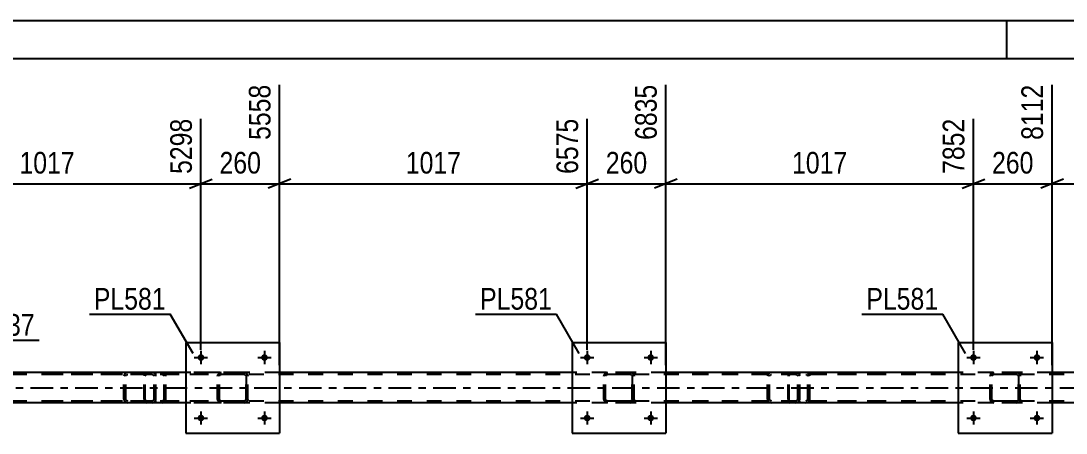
# Model space of a CAD drawing. Header units: millimetres. Extents: x 0 to 841, y 0 to 594.
# Drawn here: x 290.6 to 428.8, y 539.5 to 594 of the extents above; entities that cross this region are included whole.
import ezdxf

# ---------------------------------------------------------------- set-up
doc = ezdxf.new("R2010")
doc.units = ezdxf.units.MM
doc.linetypes.add('DXK_LINE_DOT2', pattern=[3.9198, 1.9599, -1.9599])
doc.linetypes.add('DXK_LINE_DOT3', pattern=[5.9187, 2.979, -0.9799, 0.9799, -0.9799])
doc.styles.add('Arial Narrow', font='ARIALN.TTF', dxfattribs={"height": 0.2})

# ---------------------------------------------------------------- blocks, each defined once
blk = doc.blocks.new('Unknown-247305070-1135 - 20638')
at = {"color": 5, "linetype": 'Continuous'}
for p, q in [((841, 594), (0, 594)), ((421, 589), (421, 594)), ((836, 589), (5, 589))]:
    blk.add_line(p, q, dxfattribs=at)
blk = doc.blocks.new('Part-247305070-21254 - 2156')
at = {"color": 2, "linetype": 'Continuous'}
for p, q in [((363.51, 551.45), (363.51, 539.45)), ((363.51, 551.45), (375.91, 551.45)), ((375.91, 551.45), (375.91, 539.45)), ((363.51, 539.45), (375.91, 539.45))]:
    blk.add_line(p, q, dxfattribs=at)
blk = doc.blocks.new('Part-247305070-21251 - 2156')
at = {"color": 7, "linetype": 'DXK_LINE_DOT2'}
for p, q in [((316.93, 547.42), (317.11, 547.45)), ((317.11, 547.45), (316.93, 547.42)), ((320.15, 547.45), (317.11, 547.45)), ((320.15, 547.45), (320.33, 547.42)), ((320.33, 547.42), (320.15, 547.45)), ((316.63, 546.97), (316.67, 547.16)), ((316.67, 547.16), (316.63, 546.97)), ((316.63, 543.93), (316.63, 546.97)), ((316.63, 543.93), (316.63, 546.97)), ((316.87, 546.97), (316.89, 547.06)), ((316.87, 543.93), (316.87, 546.97)), ((316.87, 543.93), (316.87, 546.97)), ((316.89, 547.06), (316.94, 547.14)), ((316.94, 547.14), (317.02, 547.19)), ((317.02, 547.19), (317.11, 547.21)), ((320.15, 547.21), (317.11, 547.21)), ((320.15, 547.21), (320.24, 547.19)), ((320.24, 547.19), (320.32, 547.14)), ((320.32, 547.14), (320.37, 547.06)), ((320.37, 547.06), (320.39, 546.97)), ((320.39, 543.93), (320.39, 546.97)), ((320.39, 546.97), (320.39, 543.93)), ((320.59, 547.16), (320.63, 546.97)), ((320.63, 546.97), (320.59, 547.16)), ((320.63, 543.93), (320.63, 546.97)), ((320.63, 543.93), (320.63, 546.97)), ((316.67, 543.75), (316.63, 543.93)), ((316.63, 543.93), (316.67, 543.75)), ((316.89, 543.84), (316.87, 543.93)), ((316.94, 543.76), (316.89, 543.84)), ((317.11, 543.45), (316.93, 543.49)), ((316.93, 543.49), (317.11, 543.45)), ((317.02, 543.71), (316.94, 543.76)), ((317.11, 543.69), (317.02, 543.71)), ((320.15, 543.69), (317.11, 543.69)), ((320.15, 543.45), (317.11, 543.45)), ((320.24, 543.71), (320.15, 543.69)), ((320.33, 543.49), (320.15, 543.45)), ((320.15, 543.45), (320.33, 543.49)), ((320.32, 543.76), (320.24, 543.71)), ((320.37, 543.84), (320.32, 543.76)), ((320.39, 543.93), (320.37, 543.84)), ((320.63, 543.93), (320.59, 543.75)), ((320.59, 543.75), (320.63, 543.93))]:
    blk.add_line(p, q, dxfattribs=at)
at = {"color": 7, "linetype": 'DXK_LINE_DOT3'}
blk.add_line((318.63, 545.45), (318.63, 545.45), dxfattribs=at)
at = {"color": 7, "linetype": 'DXK_LINE_DOT2'}
for centre, start, end in [((317.11, 546.97), 112.5, 157.5), ((317.11, 546.97), 112.5, 157.5), ((320.15, 546.97), 22.5, 67.5), ((320.15, 546.97), 22.5, 67.5), ((317.11, 543.93), 202.5, 247.5), ((317.11, 543.93), 202.5, 247.5), ((320.15, 543.93), 292.5, 337.5), ((320.15, 543.93), 292.5, 337.5)]:
    blk.add_arc(centre, 0.48, start, end, dxfattribs=at)
blk = doc.blocks.new('Part-247305070-2166 - 2156')
at = {"color": 7, "linetype": 'DXK_LINE_DOT2'}
for p, q in [((392.24, 547.42), (392.15, 547.31)), ((392.34, 547.45), (392.24, 547.42)), ((404.5, 547.45), (392.34, 547.45)), ((393.62, 547.21), (393.62, 547.45)), ((394.63, 547.42), (394.43, 547.45)), ((392.09, 547.16), (392.07, 546.97)), ((392.07, 543.93), (392.07, 546.97)), ((392.15, 547.31), (392.09, 547.16)), ((392.21, 546.97), (392.22, 547.06)), ((392.21, 543.93), (392.21, 546.97)), ((392.22, 547.06), (392.25, 547.14)), ((392.25, 547.14), (392.29, 547.19)), ((392.29, 547.19), (392.34, 547.21)), ((404.5, 547.21), (392.34, 547.21)), ((394.43, 547.21), (394.53, 547.19)), ((394.53, 547.19), (394.61, 547.14)), ((394.61, 547.14), (394.67, 547.06)), ((394.67, 547.06), (394.69, 546.97)), ((394.69, 543.93), (394.69, 546.97)), ((394.9, 547.14), (394.9, 547.16)), ((394.94, 546.97), (394.9, 547.14)), ((394.94, 543.93), (394.94, 546.97)), ((392.07, 543.93), (392.09, 543.75)), ((392.09, 543.75), (392.15, 543.59)), ((392.15, 543.59), (392.24, 543.49)), ((392.22, 543.84), (392.21, 543.93)), ((392.25, 543.76), (392.22, 543.84)), ((392.24, 543.49), (392.34, 543.45)), ((392.29, 543.71), (392.25, 543.76)), ((392.34, 543.69), (392.29, 543.71)), ((404.5, 543.69), (392.34, 543.69)), ((404.5, 543.45), (392.34, 543.45)), ((393.62, 543.45), (393.62, 543.69)), ((394.53, 543.71), (394.43, 543.69)), ((394.43, 543.45), (394.63, 543.49)), ((394.61, 543.76), (394.53, 543.71)), ((394.67, 543.84), (394.61, 543.76)), ((394.69, 543.93), (394.67, 543.84)), ((394.9, 543.75), (394.94, 543.93))]:
    blk.add_line(p, q, dxfattribs=at)
for centre, start, end in [((394.45, 546.96), 23.8494, 68.8059), ((394.45, 543.95), 291.1941, 336.1506)]:
    blk.add_arc(centre, 0.492, start, end, dxfattribs=at)
blk = doc.blocks.new('Part-247305070-2158 - 2156')
at = {"color": 7, "linetype": 'DXK_LINE_DOT2'}
for p, q in [((393.11, 547.45), (378.12, 547.45)), ((389.87, 547.45), (389.68, 547.42)), ((393.3, 547.42), (393.11, 547.45)), ((393.11, 547.21), (378.12, 547.21)), ((389.4, 547.14), (389.36, 546.97)), ((389.36, 543.93), (389.36, 546.97)), ((389.4, 547.16), (389.4, 547.14)), ((389.62, 546.97), (389.64, 547.06)), ((389.62, 543.93), (389.62, 546.97)), ((389.64, 547.06), (389.69, 547.14)), ((389.69, 547.14), (389.78, 547.19)), ((389.78, 547.19), (389.87, 547.21)), ((393.11, 547.21), (393.21, 547.19)), ((393.21, 547.19), (393.29, 547.14)), ((393.29, 547.14), (393.34, 547.06)), ((393.34, 547.06), (393.36, 546.97)), ((393.36, 543.93), (393.36, 546.97)), ((393.58, 547.14), (393.58, 547.16)), ((393.62, 546.97), (393.58, 547.14)), ((393.62, 543.93), (393.62, 546.97)), ((393.11, 543.69), (378.12, 543.69)), ((393.11, 543.45), (378.12, 543.45)), ((389.36, 543.93), (389.4, 543.75)), ((389.64, 543.84), (389.62, 543.93)), ((389.69, 543.76), (389.64, 543.84)), ((389.68, 543.49), (389.87, 543.45)), ((389.78, 543.71), (389.69, 543.76)), ((389.87, 543.69), (389.78, 543.71)), ((393.21, 543.71), (393.11, 543.69)), ((393.11, 543.45), (393.3, 543.49)), ((393.29, 543.76), (393.21, 543.71)), ((393.34, 543.84), (393.29, 543.76)), ((393.36, 543.93), (393.34, 543.84)), ((393.58, 543.75), (393.62, 543.93))]:
    blk.add_line(p, q, dxfattribs=at)
for centre, start, end in [((389.85, 546.95), 110.7583, 155.68), ((393.13, 546.95), 24.32, 69.2417), ((389.85, 543.95), 204.32, 249.2417), ((393.13, 543.95), 290.7583, 335.68)]:
    blk.add_arc(centre, 0.496, start, end, dxfattribs=at)
blk = doc.blocks.new('Bolt-247305070-21282 - 2156')
at = {"linetype": 'Continuous'}
for points in [[(417.03, 541.45, -1), (416.15, 541.45, -1)], [(425.43, 541.45, -1), (424.55, 541.45, -1)]]:
    blk.add_hatch(color=1, dxfattribs=at).paths.add_polyline_path(points)
at = {"color": 1, "linetype": 'Continuous'}
for p, q in [((416.59, 542.33), (416.59, 540.57)), ((424.99, 542.33), (424.99, 540.57)), ((415.71, 541.45), (417.47, 541.45)), ((424.11, 541.45), (425.87, 541.45))]:
    blk.add_line(p, q, dxfattribs=at)
blk = doc.blocks.new('Part-247305070-2159 - 2156')
at = {"color": 7, "linetype": 'DXK_LINE_DOT2'}
for p, q in [((307.97, 547.45), (292.99, 547.45)), ((304.74, 547.45), (304.54, 547.42)), ((308.17, 547.42), (307.97, 547.45)), ((307.97, 547.21), (292.99, 547.21)), ((304.26, 547.14), (304.23, 546.97)), ((304.23, 543.93), (304.23, 546.97)), ((304.27, 547.16), (304.26, 547.14)), ((304.48, 546.97), (304.5, 547.06)), ((304.48, 543.93), (304.48, 546.97)), ((304.5, 547.06), (304.56, 547.14)), ((304.56, 547.14), (304.64, 547.19)), ((304.64, 547.19), (304.74, 547.21)), ((307.97, 547.21), (308.07, 547.19)), ((308.07, 547.19), (308.15, 547.14)), ((308.15, 547.14), (308.21, 547.06)), ((308.21, 547.06), (308.23, 546.97)), ((308.23, 543.93), (308.23, 546.97)), ((308.45, 547.14), (308.45, 547.16)), ((308.48, 546.97), (308.45, 547.14)), ((308.48, 543.93), (308.48, 546.97)), ((307.97, 543.69), (292.99, 543.69)), ((307.97, 543.45), (292.99, 543.45)), ((304.23, 543.93), (304.27, 543.75)), ((304.5, 543.84), (304.48, 543.93)), ((304.56, 543.76), (304.5, 543.84)), ((304.54, 543.49), (304.74, 543.45)), ((304.64, 543.71), (304.56, 543.76)), ((304.74, 543.69), (304.64, 543.71)), ((308.07, 543.71), (307.97, 543.69)), ((307.97, 543.45), (308.17, 543.49)), ((308.15, 543.76), (308.07, 543.71)), ((308.21, 543.84), (308.15, 543.76)), ((308.23, 543.93), (308.21, 543.84)), ((308.45, 543.75), (308.48, 543.93))]:
    blk.add_line(p, q, dxfattribs=at)
for centre, start, end in [((304.72, 546.95), 110.7583, 155.68), ((307.99, 546.95), 24.32, 69.2417), ((304.72, 543.95), 204.32, 249.2417), ((307.99, 543.95), 290.7583, 335.68)]:
    blk.add_arc(centre, 0.496, start, end, dxfattribs=at)
blk = doc.blocks.new('Part-247305070-2167 - 2156')
at = {"color": 7, "linetype": 'DXK_LINE_DOT2'}
for p, q in [((307.1, 547.42), (307.02, 547.31)), ((307.21, 547.45), (307.1, 547.42)), ((319.37, 547.45), (307.21, 547.45)), ((308.48, 547.21), (308.48, 547.45)), ((309.49, 547.42), (309.3, 547.45)), ((306.96, 547.16), (306.94, 546.97)), ((306.94, 543.93), (306.94, 546.97)), ((307.02, 547.31), (306.96, 547.16)), ((307.07, 546.97), (307.08, 547.06)), ((307.07, 543.93), (307.07, 546.97)), ((307.08, 547.06), (307.11, 547.14)), ((307.11, 547.14), (307.16, 547.19)), ((307.16, 547.19), (307.21, 547.21)), ((319.37, 547.21), (307.21, 547.21)), ((309.3, 547.21), (309.4, 547.19)), ((309.4, 547.19), (309.48, 547.14)), ((309.48, 547.14), (309.53, 547.06)), ((309.53, 547.06), (309.55, 546.97)), ((309.55, 543.93), (309.55, 546.97)), ((309.77, 547.14), (309.76, 547.16)), ((309.8, 546.97), (309.77, 547.14)), ((309.8, 543.93), (309.8, 546.97)), ((306.94, 543.93), (306.96, 543.75)), ((306.96, 543.75), (307.02, 543.59)), ((307.02, 543.59), (307.1, 543.49)), ((307.08, 543.84), (307.07, 543.93)), ((307.11, 543.76), (307.08, 543.84)), ((307.1, 543.49), (307.21, 543.45)), ((307.16, 543.71), (307.11, 543.76)), ((307.21, 543.69), (307.16, 543.71)), ((319.37, 543.69), (307.21, 543.69)), ((319.37, 543.45), (307.21, 543.45)), ((308.48, 543.45), (308.48, 543.69)), ((309.4, 543.71), (309.3, 543.69)), ((309.3, 543.45), (309.49, 543.49)), ((309.48, 543.76), (309.4, 543.71)), ((309.53, 543.84), (309.48, 543.76)), ((309.55, 543.93), (309.53, 543.84)), ((309.76, 543.75), (309.8, 543.93))]:
    blk.add_line(p, q, dxfattribs=at)
for centre, start, end in [((309.31, 546.96), 23.8494, 68.8059), ((309.31, 543.95), 291.1941, 336.1506)]:
    blk.add_arc(centre, 0.492, start, end, dxfattribs=at)
blk = doc.blocks.new('Part-247305070-2299 - 2156')
at = {"color": 2, "linetype": 'Continuous'}
for p, q in [((312.43, 547.45), (273.75, 547.45)), ((363.51, 547.45), (324.83, 547.45)), ((414.59, 547.45), (375.91, 547.45)), ((465.67, 547.45), (426.99, 547.45)), ((312.43, 543.45), (273.75, 543.45)), ((363.51, 543.45), (324.83, 543.45)), ((414.59, 543.45), (375.91, 543.45)), ((465.67, 543.45), (426.99, 543.45))]:
    blk.add_line(p, q, dxfattribs=at)
at = {"color": 7, "linetype": 'DXK_LINE_DOT2'}
for p, q in [((324.83, 547.45), (312.43, 547.45)), ((375.91, 547.45), (363.51, 547.45)), ((426.99, 547.45), (414.59, 547.45)), ((742.16, 547.21), (102.49, 547.21)), ((742.16, 543.69), (102.49, 543.69)), ((324.83, 543.45), (312.43, 543.45)), ((375.91, 543.45), (363.51, 543.45)), ((426.99, 543.45), (414.59, 543.45))]:
    blk.add_line(p, q, dxfattribs=at)
at = {"color": 7, "linetype": 'DXK_LINE_DOT3'}
blk.add_line((102.49, 545.45), (742.16, 545.45), dxfattribs=at)
blk = doc.blocks.new('Part-247305070-21253 - 2156')
at = {"color": 7, "linetype": 'DXK_LINE_DOT2'}
for p, q in [((368.01, 547.42), (368.19, 547.45)), ((368.19, 547.45), (368.01, 547.42)), ((371.23, 547.45), (368.19, 547.45)), ((371.23, 547.45), (371.42, 547.42)), ((371.42, 547.42), (371.23, 547.45)), ((367.71, 546.97), (367.75, 547.16)), ((367.75, 547.16), (367.71, 546.97)), ((367.71, 543.93), (367.71, 546.97)), ((367.71, 543.93), (367.71, 546.97)), ((367.95, 546.97), (367.97, 547.06)), ((367.95, 543.93), (367.95, 546.97)), ((367.95, 543.93), (367.95, 546.97)), ((367.97, 547.06), (368.02, 547.14)), ((368.02, 547.14), (368.1, 547.19)), ((368.1, 547.19), (368.19, 547.21)), ((371.23, 547.21), (368.19, 547.21)), ((371.23, 547.21), (371.32, 547.19)), ((371.32, 547.19), (371.4, 547.14)), ((371.4, 547.14), (371.45, 547.06)), ((371.45, 547.06), (371.47, 546.97)), ((371.47, 543.93), (371.47, 546.97)), ((371.47, 546.97), (371.47, 543.93)), ((371.68, 547.16), (371.71, 546.97)), ((371.71, 546.97), (371.68, 547.16)), ((371.71, 543.93), (371.71, 546.97)), ((371.71, 543.93), (371.71, 546.97)), ((367.75, 543.75), (367.71, 543.93)), ((367.71, 543.93), (367.75, 543.75)), ((367.97, 543.84), (367.95, 543.93)), ((368.02, 543.76), (367.97, 543.84)), ((368.19, 543.45), (368.01, 543.49)), ((368.01, 543.49), (368.19, 543.45)), ((368.1, 543.71), (368.02, 543.76)), ((368.19, 543.69), (368.1, 543.71)), ((371.23, 543.69), (368.19, 543.69)), ((371.23, 543.45), (368.19, 543.45)), ((371.32, 543.71), (371.23, 543.69)), ((371.42, 543.49), (371.23, 543.45)), ((371.23, 543.45), (371.42, 543.49)), ((371.4, 543.76), (371.32, 543.71)), ((371.45, 543.84), (371.4, 543.76)), ((371.47, 543.93), (371.45, 543.84)), ((371.71, 543.93), (371.68, 543.75)), ((371.68, 543.75), (371.71, 543.93))]:
    blk.add_line(p, q, dxfattribs=at)
at = {"color": 7, "linetype": 'DXK_LINE_DOT3'}
blk.add_line((369.71, 545.45), (369.71, 545.45), dxfattribs=at)
at = {"color": 7, "linetype": 'DXK_LINE_DOT2'}
for centre, start, end in [((368.19, 546.97), 112.5, 157.5), ((368.19, 546.97), 112.5, 157.5), ((371.23, 546.97), 22.5, 67.5), ((371.23, 546.97), 22.5, 67.5), ((368.19, 543.93), 202.5, 247.5), ((368.19, 543.93), 202.5, 247.5), ((371.23, 543.93), 292.5, 337.5), ((371.23, 543.93), 292.5, 337.5)]:
    blk.add_arc(centre, 0.48, start, end, dxfattribs=at)
blk = doc.blocks.new('Part-247305070-21252 - 2156')
at = {"color": 2, "linetype": 'Continuous'}
for p, q in [((312.43, 551.45), (312.43, 539.45)), ((312.43, 551.45), (324.83, 551.45)), ((324.83, 551.45), (324.83, 539.45)), ((312.43, 539.45), (324.83, 539.45))]:
    blk.add_line(p, q, dxfattribs=at)
blk = doc.blocks.new('Part-247305070-21255 - 2156')
at = {"color": 7, "linetype": 'DXK_LINE_DOT2'}
for p, q in [((419.09, 547.42), (419.27, 547.45)), ((419.27, 547.45), (419.09, 547.42)), ((422.31, 547.45), (419.27, 547.45)), ((422.31, 547.45), (422.5, 547.42)), ((422.5, 547.42), (422.31, 547.45)), ((418.79, 546.97), (418.83, 547.16)), ((418.83, 547.16), (418.79, 546.97)), ((418.79, 543.93), (418.79, 546.97)), ((418.79, 543.93), (418.79, 546.97)), ((419.03, 546.97), (419.05, 547.06)), ((419.03, 543.93), (419.03, 546.97)), ((419.03, 543.93), (419.03, 546.97)), ((419.05, 547.06), (419.1, 547.14)), ((419.1, 547.14), (419.18, 547.19)), ((419.18, 547.19), (419.27, 547.21)), ((422.31, 547.21), (419.27, 547.21)), ((422.31, 547.21), (422.4, 547.19)), ((422.4, 547.19), (422.48, 547.14)), ((422.48, 547.14), (422.53, 547.06)), ((422.53, 547.06), (422.55, 546.97)), ((422.55, 543.93), (422.55, 546.97)), ((422.55, 546.97), (422.55, 543.93)), ((422.76, 547.16), (422.79, 546.97)), ((422.79, 546.97), (422.76, 547.16)), ((422.79, 543.93), (422.79, 546.97)), ((422.79, 543.93), (422.79, 546.97)), ((418.83, 543.75), (418.79, 543.93)), ((418.79, 543.93), (418.83, 543.75)), ((419.05, 543.84), (419.03, 543.93)), ((419.1, 543.76), (419.05, 543.84)), ((419.27, 543.45), (419.09, 543.49)), ((419.09, 543.49), (419.27, 543.45)), ((419.18, 543.71), (419.1, 543.76)), ((419.27, 543.69), (419.18, 543.71)), ((422.31, 543.69), (419.27, 543.69)), ((422.31, 543.45), (419.27, 543.45)), ((422.4, 543.71), (422.31, 543.69)), ((422.5, 543.49), (422.31, 543.45)), ((422.31, 543.45), (422.5, 543.49)), ((422.48, 543.76), (422.4, 543.71)), ((422.53, 543.84), (422.48, 543.76)), ((422.55, 543.93), (422.53, 543.84)), ((422.79, 543.93), (422.76, 543.75)), ((422.76, 543.75), (422.79, 543.93))]:
    blk.add_line(p, q, dxfattribs=at)
at = {"color": 7, "linetype": 'DXK_LINE_DOT3'}
blk.add_line((420.79, 545.45), (420.79, 545.45), dxfattribs=at)
at = {"color": 7, "linetype": 'DXK_LINE_DOT2'}
for centre, start, end in [((419.27, 546.97), 112.5, 157.5), ((419.27, 546.97), 112.5, 157.5), ((422.31, 546.97), 22.5, 67.5), ((422.31, 546.97), 22.5, 67.5), ((419.27, 543.93), 202.5, 247.5), ((419.27, 543.93), 202.5, 247.5), ((422.31, 543.93), 292.5, 337.5), ((422.31, 543.93), 292.5, 337.5)]:
    blk.add_arc(centre, 0.48, start, end, dxfattribs=at)
blk = doc.blocks.new('Part-247305070-21256 - 2156')
at = {"color": 2, "linetype": 'Continuous'}
for p, q in [((414.59, 551.45), (414.59, 539.45)), ((414.59, 551.45), (426.99, 551.45)), ((426.99, 551.45), (426.99, 539.45)), ((414.59, 539.45), (426.99, 539.45))]:
    blk.add_line(p, q, dxfattribs=at)
blk = doc.blocks.new('Bolt-247305070-21278 - 2156')
at = {"linetype": 'Continuous'}
for points in [[(314.87, 541.45, -1), (313.99, 541.45, -1)], [(323.27, 541.45, -1), (322.39, 541.45, -1)]]:
    blk.add_hatch(color=1, dxfattribs=at).paths.add_polyline_path(points)
at = {"color": 1, "linetype": 'Continuous'}
for p, q in [((314.43, 542.33), (314.43, 540.57)), ((322.83, 542.33), (322.83, 540.57)), ((313.55, 541.45), (315.31, 541.45)), ((321.95, 541.45), (323.71, 541.45))]:
    blk.add_line(p, q, dxfattribs=at)
blk = doc.blocks.new('Bolt-247305070-21279 - 2156')
at = {"linetype": 'Continuous'}
for points in [[(314.87, 549.45, -1), (313.99, 549.45, -1)], [(323.27, 549.45, -1), (322.39, 549.45, -1)]]:
    blk.add_hatch(color=1, dxfattribs=at).paths.add_polyline_path(points)
at = {"color": 1, "linetype": 'Continuous'}
for p, q in [((314.43, 550.33), (314.43, 548.57)), ((322.83, 550.33), (322.83, 548.57)), ((313.55, 549.45), (315.31, 549.45)), ((321.95, 549.45), (323.71, 549.45))]:
    blk.add_line(p, q, dxfattribs=at)
blk = doc.blocks.new('Bolt-247305070-21280 - 2156')
at = {"linetype": 'Continuous'}
for points in [[(365.95, 541.45, -1), (365.07, 541.45, -1)], [(374.35, 541.45, -1), (373.47, 541.45, -1)]]:
    blk.add_hatch(color=1, dxfattribs=at).paths.add_polyline_path(points)
at = {"color": 1, "linetype": 'Continuous'}
for p, q in [((365.51, 542.33), (365.51, 540.57)), ((373.91, 542.33), (373.91, 540.57)), ((364.63, 541.45), (366.39, 541.45)), ((373.03, 541.45), (374.79, 541.45))]:
    blk.add_line(p, q, dxfattribs=at)
blk = doc.blocks.new('Bolt-247305070-21281 - 2156')
at = {"linetype": 'Continuous'}
for points in [[(365.95, 549.45, -1), (365.07, 549.45, -1)], [(374.35, 549.45, -1), (373.47, 549.45, -1)]]:
    blk.add_hatch(color=1, dxfattribs=at).paths.add_polyline_path(points)
at = {"color": 1, "linetype": 'Continuous'}
for p, q in [((365.51, 550.33), (365.51, 548.57)), ((373.91, 550.33), (373.91, 548.57)), ((364.63, 549.45), (366.39, 549.45)), ((373.03, 549.45), (374.79, 549.45))]:
    blk.add_line(p, q, dxfattribs=at)
blk = doc.blocks.new('Bolt-247305070-21283 - 2156')
at = {"linetype": 'Continuous'}
for points in [[(417.03, 549.45, -1), (416.15, 549.45, -1)], [(425.43, 549.45, -1), (424.55, 549.45, -1)]]:
    blk.add_hatch(color=1, dxfattribs=at).paths.add_polyline_path(points)
at = {"color": 1, "linetype": 'Continuous'}
for p, q in [((416.59, 550.33), (416.59, 548.57)), ((424.99, 550.33), (424.99, 548.57)), ((415.71, 549.45), (417.47, 549.45)), ((424.11, 549.45), (425.87, 549.45))]:
    blk.add_line(p, q, dxfattribs=at)
blk = doc.blocks.new('StraightDimension-247305070-35847 - 2156')
at = {"color": 7, "linetype": 'Continuous'}
for p, q in [((375.91, 548.45), (375.91, 585.56)), ((365.51, 550.45), (365.51, 581.06)), ((364.01, 571.85), (367.01, 573.05)), ((365.51, 572.45), (375.91, 572.45)), ((377.41, 573.05), (374.41, 571.85))]:
    blk.add_line(p, q, dxfattribs=at)
at = {"color": 0}
blk.add_wipeout([(374.05, 573.2), (374.05, 577.4), (367.37, 577.4), (367.37, 573.2)], dxfattribs=at)
at = {"color": 3, "style": 'Arial Narrow'}
blk.add_text('260', height=2.863, dxfattribs=at).set_placement((367.97, 573.8))
at = {"color": 0, "linetype": 'Continuous'}
blk.add_wipeout([(375.31, 586.16), (371.11, 586.16), (371.11, 577.65), (375.31, 577.65)], dxfattribs=at)
at = {"color": 3, "linetype": 'Continuous', "style": 'Arial Narrow'}
blk.add_text('6835', height=2.863, rotation=90.0002, dxfattribs=at).set_placement((374.71, 578.25))
blk = doc.blocks.new('StraightDimension-247305070-35844 - 2156')
at = {"color": 7, "linetype": 'Continuous'}
for p, q in [((426.99, 548.45), (426.99, 585.56)), ((467.67, 550.45), (467.67, 581.06)), ((428.49, 573.05), (425.49, 571.85)), ((426.99, 572.45), (467.67, 572.45)), ((466.17, 571.85), (469.17, 573.05))]:
    blk.add_line(p, q, dxfattribs=at)
at = {"color": 0}
blk.add_wipeout([(451.59, 573.2), (451.59, 577.4), (443.08, 577.4), (443.08, 573.2)], dxfattribs=at)
at = {"color": 3, "style": 'Arial Narrow'}
blk.add_text('1017', height=2.863, dxfattribs=at).set_placement((443.68, 573.8))
at = {"color": 0, "linetype": 'Continuous'}
blk.add_wipeout([(467.07, 581.66), (462.87, 581.66), (462.87, 573.15), (467.07, 573.15)], dxfattribs=at)
at = {"color": 3, "linetype": 'Continuous', "style": 'Arial Narrow'}
blk.add_text('9129', height=2.863, rotation=90.0002, dxfattribs=at).set_placement((466.47, 573.75))
blk = doc.blocks.new('StraightDimension-247305070-35846 - 2156')
at = {"color": 7, "linetype": 'Continuous'}
for p, q in [((375.91, 548.45), (375.91, 585.56)), ((416.59, 550.45), (416.59, 581.06)), ((377.41, 573.05), (374.41, 571.85)), ((375.91, 572.45), (416.59, 572.45)), ((415.09, 571.85), (418.09, 573.05))]:
    blk.add_line(p, q, dxfattribs=at)
at = {"color": 0}
blk.add_wipeout([(400.51, 573.2), (400.51, 577.4), (392, 577.4), (392, 573.2)], dxfattribs=at)
at = {"color": 3, "style": 'Arial Narrow'}
blk.add_text('1017', height=2.863, dxfattribs=at).set_placement((392.6, 573.8))
at = {"color": 0, "linetype": 'Continuous'}
blk.add_wipeout([(415.99, 581.66), (411.79, 581.66), (411.79, 573.15), (415.99, 573.15)], dxfattribs=at)
at = {"color": 3, "linetype": 'Continuous', "style": 'Arial Narrow'}
blk.add_text('7852', height=2.863, rotation=90.0002, dxfattribs=at).set_placement((415.39, 573.75))
blk = doc.blocks.new('StraightDimension-247305070-35845 - 2156')
at = {"color": 7, "linetype": 'Continuous'}
for p, q in [((426.99, 548.45), (426.99, 585.56)), ((416.59, 550.45), (416.59, 581.06)), ((415.09, 571.85), (418.09, 573.05)), ((416.59, 572.45), (426.99, 572.45)), ((428.49, 573.05), (425.49, 571.85))]:
    blk.add_line(p, q, dxfattribs=at)
at = {"color": 0}
blk.add_wipeout([(425.13, 573.2), (425.13, 577.4), (418.45, 577.4), (418.45, 573.2)], dxfattribs=at)
at = {"color": 3, "style": 'Arial Narrow'}
blk.add_text('260', height=2.863, dxfattribs=at).set_placement((419.05, 573.8))
at = {"color": 0, "linetype": 'Continuous'}
blk.add_wipeout([(426.39, 586.16), (422.19, 586.16), (422.19, 577.65), (426.39, 577.65)], dxfattribs=at)
at = {"color": 3, "linetype": 'Continuous', "style": 'Arial Narrow'}
blk.add_text('8112', height=2.863, rotation=90.0002, dxfattribs=at).set_placement((425.79, 578.25))
blk = doc.blocks.new('StraightDimension-247305070-35848 - 2156')
at = {"color": 7, "linetype": 'Continuous'}
for p, q in [((324.83, 548.45), (324.83, 585.56)), ((365.51, 550.45), (365.51, 581.06)), ((326.33, 573.05), (323.33, 571.85)), ((324.83, 572.45), (365.51, 572.45)), ((364.01, 571.85), (367.01, 573.05))]:
    blk.add_line(p, q, dxfattribs=at)
at = {"color": 0}
blk.add_wipeout([(349.43, 573.2), (349.43, 577.4), (340.92, 577.4), (340.92, 573.2)], dxfattribs=at)
at = {"color": 3, "style": 'Arial Narrow'}
blk.add_text('1017', height=2.863, dxfattribs=at).set_placement((341.52, 573.8))
at = {"color": 0, "linetype": 'Continuous'}
blk.add_wipeout([(364.91, 581.66), (360.71, 581.66), (360.71, 573.15), (364.91, 573.15)], dxfattribs=at)
at = {"color": 3, "linetype": 'Continuous', "style": 'Arial Narrow'}
blk.add_text('6575', height=2.863, rotation=90.0002, dxfattribs=at).set_placement((364.31, 573.75))
blk = doc.blocks.new('StraightDimension-247305070-35849 - 2156')
at = {"color": 7, "linetype": 'Continuous'}
for p, q in [((324.83, 548.45), (324.83, 585.56)), ((314.43, 550.45), (314.43, 581.06)), ((312.93, 571.85), (315.93, 573.05)), ((314.43, 572.45), (324.83, 572.45)), ((326.33, 573.05), (323.33, 571.85))]:
    blk.add_line(p, q, dxfattribs=at)
at = {"color": 0}
blk.add_wipeout([(322.97, 573.2), (322.97, 577.4), (316.29, 577.4), (316.29, 573.2)], dxfattribs=at)
at = {"color": 3, "style": 'Arial Narrow'}
blk.add_text('260', height=2.863, dxfattribs=at).set_placement((316.89, 573.8))
at = {"color": 0, "linetype": 'Continuous'}
blk.add_wipeout([(324.23, 586.16), (320.03, 586.16), (320.03, 577.65), (324.23, 577.65)], dxfattribs=at)
at = {"color": 3, "linetype": 'Continuous', "style": 'Arial Narrow'}
blk.add_text('5558', height=2.863, rotation=90.0002, dxfattribs=at).set_placement((323.63, 578.25))
blk = doc.blocks.new('StraightDimension-247305070-35850 - 2156')
at = {"color": 7, "linetype": 'Continuous'}
for p, q in [((273.75, 548.45), (273.75, 585.56)), ((314.43, 550.45), (314.43, 581.06)), ((275.25, 573.05), (272.25, 571.85)), ((273.75, 572.45), (314.43, 572.45)), ((312.93, 571.85), (315.93, 573.05))]:
    blk.add_line(p, q, dxfattribs=at)
at = {"color": 0}
blk.add_wipeout([(298.35, 573.2), (298.35, 577.4), (289.83, 577.4), (289.83, 573.2)], dxfattribs=at)
at = {"color": 3, "style": 'Arial Narrow'}
blk.add_text('1017', height=2.863, dxfattribs=at).set_placement((290.43, 573.8))
at = {"color": 0, "linetype": 'Continuous'}
blk.add_wipeout([(313.83, 581.66), (309.63, 581.66), (309.63, 573.15), (313.83, 573.15)], dxfattribs=at)
at = {"color": 3, "linetype": 'Continuous', "style": 'Arial Narrow'}
blk.add_text('5298', height=2.863, rotation=90.0002, dxfattribs=at).set_placement((313.23, 573.75))
blk = doc.blocks.new('Mark-247305070-2295 - 2156')
at = {"color": 0}
blk.add_wipeout([(292.45, 552.34), (292.45, 555.34), (284.41, 555.34), (284.41, 552.34)], dxfattribs=at)
blk.add_wipeout([(292.45, 552.34), (292.45, 555.34), (284.41, 555.34), (284.41, 552.34)], dxfattribs=at)
at = {"color": 30, "linetype": 'Continuous'}
for p, q in [((278.25, 546.39), (283.81, 551.74)), ((283.81, 551.74), (293.05, 551.74))]:
    blk.add_line(p, q, dxfattribs=at)
at = {"color": 3, "style": 'Arial Narrow'}
blk.add_text('TR37', height=2.863, dxfattribs=at).set_placement((284.41, 552.34))
blk = doc.blocks.new('Mark-247305070-36668 - 2156')
at = {"color": 0}
blk.add_wipeout([(309.78, 555.79), (309.78, 558.79), (300.27, 558.79), (300.27, 555.79)], dxfattribs=at)
blk.add_wipeout([(309.78, 555.79), (309.78, 558.79), (300.27, 558.79), (300.27, 555.79)], dxfattribs=at)
at = {"color": 30, "linetype": 'Continuous'}
for p in [(299.67, 555.19), (313.38, 549.99)]:
    blk.add_line(p, (310.38, 555.19), dxfattribs=at)
at = {"color": 3, "style": 'Arial Narrow'}
blk.add_text('PL581', height=2.863, dxfattribs=at).set_placement((300.27, 555.79))
blk = doc.blocks.new('Mark-247305070-36671 - 2156')
at = {"color": 0}
blk.add_wipeout([(360.86, 555.79), (360.86, 558.79), (351.35, 558.79), (351.35, 555.79)], dxfattribs=at)
blk.add_wipeout([(360.86, 555.79), (360.86, 558.79), (351.35, 558.79), (351.35, 555.79)], dxfattribs=at)
at = {"color": 30, "linetype": 'Continuous'}
for p in [(350.75, 555.19), (364.46, 549.99)]:
    blk.add_line(p, (361.46, 555.19), dxfattribs=at)
at = {"color": 3, "style": 'Arial Narrow'}
blk.add_text('PL581', height=2.863, dxfattribs=at).set_placement((351.35, 555.79))
blk = doc.blocks.new('Mark-247305070-36674 - 2156')
at = {"color": 0}
blk.add_wipeout([(411.94, 555.79), (411.94, 558.79), (402.43, 558.79), (402.43, 555.79)], dxfattribs=at)
blk.add_wipeout([(411.94, 555.79), (411.94, 558.79), (402.43, 558.79), (402.43, 555.79)], dxfattribs=at)
at = {"color": 30, "linetype": 'Continuous'}
for p in [(401.83, 555.19), (415.54, 549.99)]:
    blk.add_line(p, (412.54, 555.19), dxfattribs=at)
at = {"color": 3, "style": 'Arial Narrow'}
blk.add_text('PL581', height=2.863, dxfattribs=at).set_placement((402.43, 555.79))

msp = doc.modelspace()

# ---------------------------------------------------------------- block references
for name in ['Unknown-247305070-1135 - 20638', 'Part-247305070-21252 - 2156', 'Bolt-247305070-21279 - 2156', 'Part-247305070-21254 - 2156', 'Bolt-247305070-21281 - 2156', 'Part-247305070-21256 - 2156', 'Bolt-247305070-21283 - 2156', 'Part-247305070-2299 - 2156', 'Part-247305070-2159 - 2156', 'Part-247305070-2167 - 2156', 'Part-247305070-21251 - 2156', 'Part-247305070-21253 - 2156', 'Part-247305070-2158 - 2156', 'Part-247305070-2166 - 2156', 'Part-247305070-21255 - 2156', 'Bolt-247305070-21278 - 2156', 'Bolt-247305070-21280 - 2156', 'Bolt-247305070-21282 - 2156']:
    msp.add_blockref(name, (0, 0))

# ---------------------------------------------------------------- next in the draw order: block references
for name in ['StraightDimension-247305070-35847 - 2156', 'StraightDimension-247305070-35844 - 2156']:
    msp.add_blockref(name, (0, 0))

# ---------------------------------------------------------------- next in the draw order: block references
for name in ['StraightDimension-247305070-35848 - 2156', 'StraightDimension-247305070-35846 - 2156']:
    msp.add_blockref(name, (0, 0))

# ---------------------------------------------------------------- next in the draw order: block references
for name in ['StraightDimension-247305070-35849 - 2156', 'StraightDimension-247305070-35845 - 2156', 'Mark-247305070-36671 - 2156']:
    msp.add_blockref(name, (0, 0))

# ---------------------------------------------------------------- next in the draw order: block references
for name in ['StraightDimension-247305070-35850 - 2156', 'Mark-247305070-36674 - 2156']:
    msp.add_blockref(name, (0, 0))

# ---------------------------------------------------------------- next in the draw order: block references
for name in ['Mark-247305070-36668 - 2156', 'Mark-247305070-2295 - 2156']:
    msp.add_blockref(name, (0, 0))

doc.saveas('drawing.dxf')
